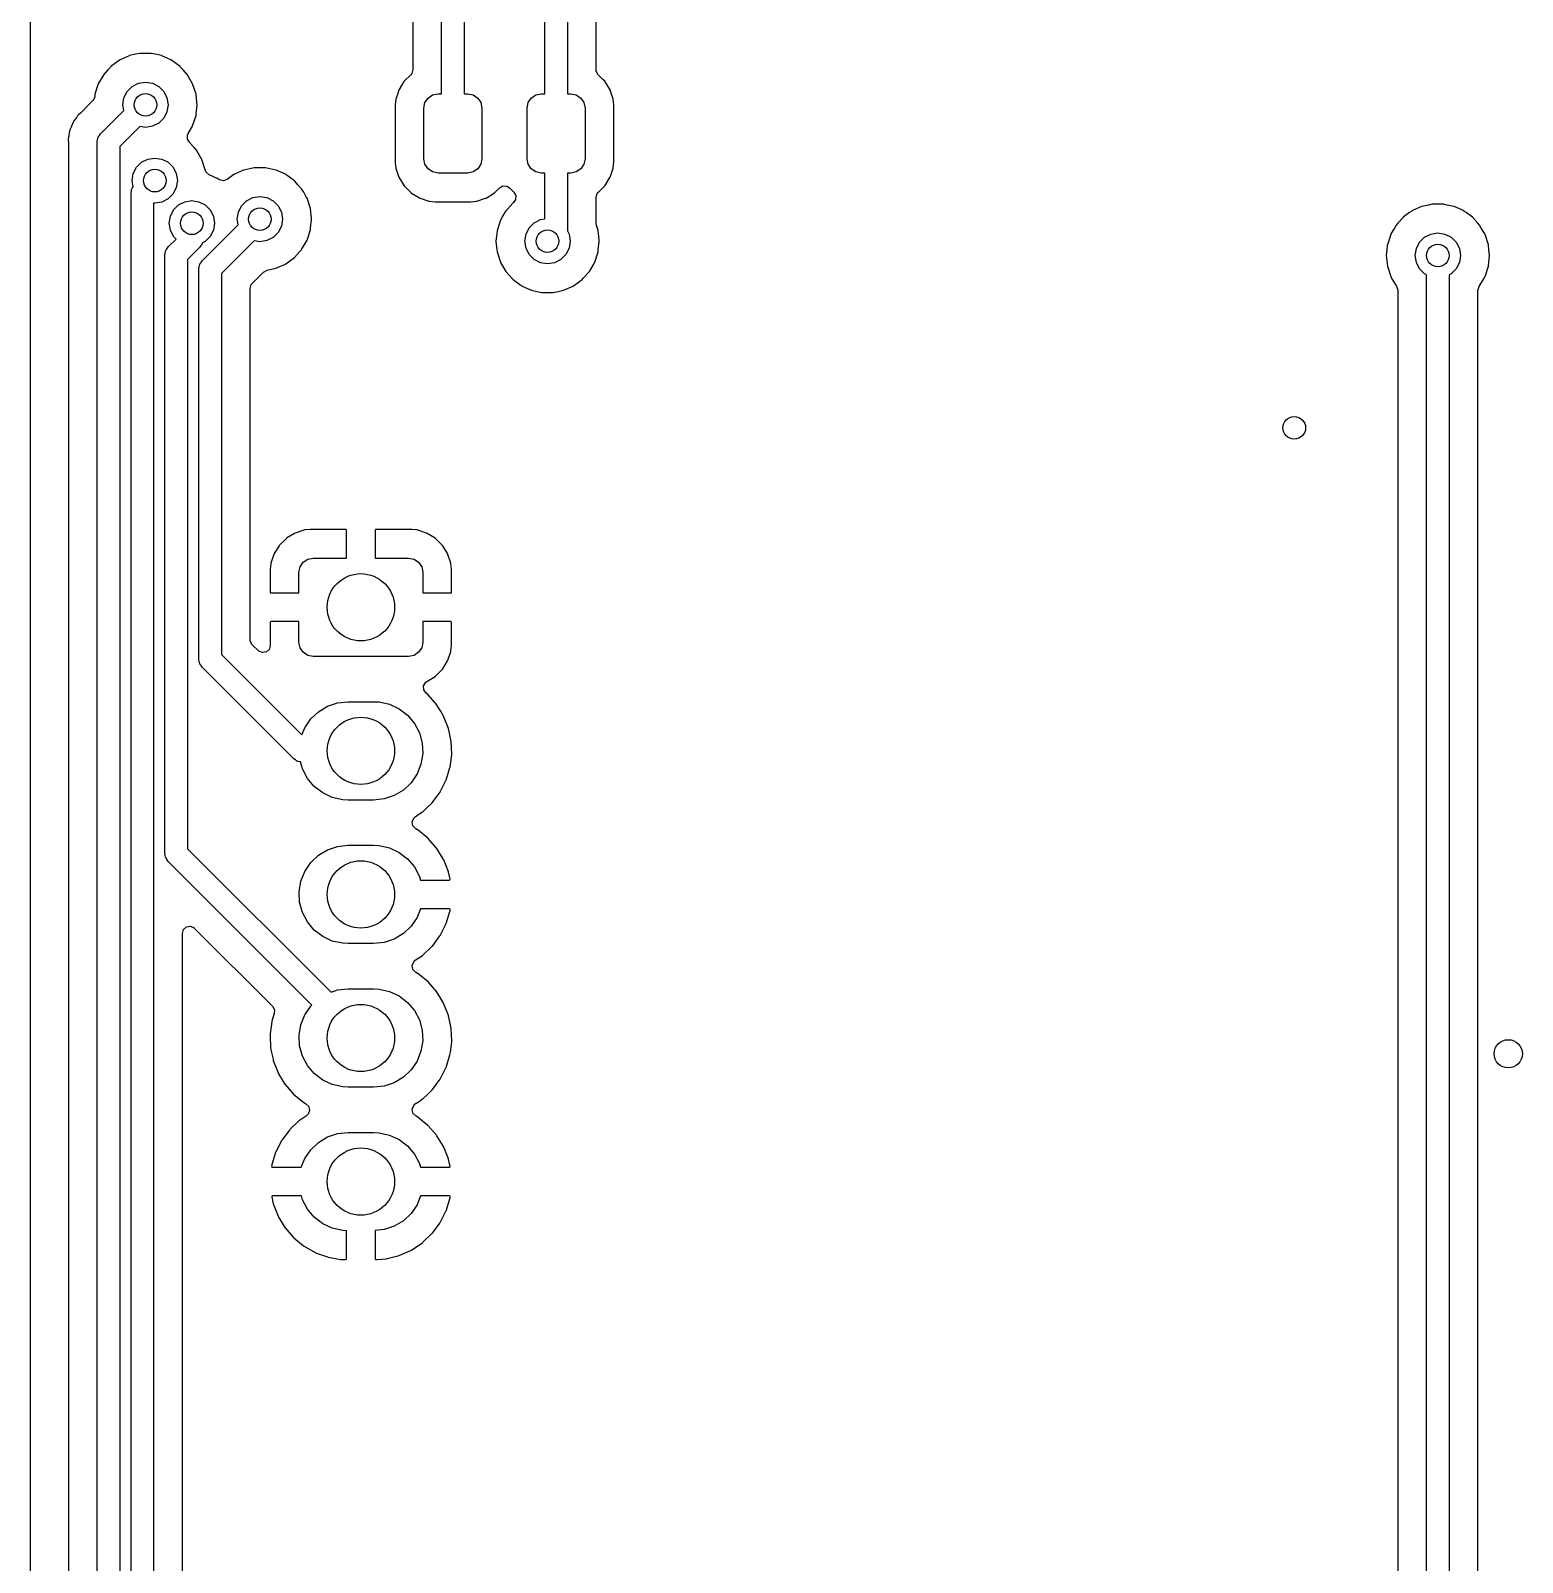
# Model space of a CAD drawing. Extents: x 61 to 228, y -146 to -45.
# Drawn here: x 61.47 to 87.85, y -87.38 to -60.28 of the extents above; entities that cross this region are included whole.
import ezdxf

# ---------------------------------------------------------------- set-up
doc = ezdxf.new("R2010")
doc.units = 0
doc.layers.add('BLACK', color=7, linetype='CONTINUOUS')

msp = doc.modelspace()

# ---------------------------------------------------------------- linework, layer by layer
at = {"layer": 'BLACK', "linetype": 'CONTINUOUS'}
for p, q in [((61.4685, -145.415), (61.4685, -45.0845)), ((68.7375, -61.403), (68.7375, -59.3016)), ((69.1375, -59.1213), (69.1375, -61.403)), ((70.5625, -61.403), (70.5625, -59.1504)), ((70.9625, -59.3101), (70.9625, -61.403)), ((68.229, -59.8805), (68.229, -60.974)), ((71.471, -60.9742), (71.471, -59.867)), ((63.3981, -60.6879), (63.3302, -60.7023)), ((63.4045, -60.6865), (63.3981, -60.6879)), ((63.3981, -60.6879), (63.3981, -60.6879)), ((63.5955, -60.6865), (63.4045, -60.6865)), ((63.6019, -60.6879), (63.5955, -60.6865)), ((63.6698, -60.7023), (63.6019, -60.6879)), ((63.6019, -60.6879), (63.6019, -60.6879)), ((62.8843, -60.921), (62.8315, -60.9797)), ((62.8887, -60.9161), (62.8843, -60.921)), ((62.8843, -60.921), (62.8843, -60.921)), ((63.0154, -60.8241), (62.8887, -60.9161)), ((63.0379, -60.8078), (63.0154, -60.8241)), ((63.0432, -60.8039), (63.0379, -60.8078)), ((63.0379, -60.8078), (63.0379, -60.8078)), ((63.0493, -60.8012), (63.0432, -60.8039)), ((63.2117, -60.7289), (63.0493, -60.8012)), ((63.0493, -60.8012), (63.0493, -60.8012)), ((63.2177, -60.7262), (63.2117, -60.7289)), ((63.2117, -60.7289), (63.2117, -60.7289)), ((63.3302, -60.7023), (63.2177, -60.7262)), ((63.7823, -60.7262), (63.6698, -60.7023)), ((63.7883, -60.7289), (63.7823, -60.7262)), ((63.9507, -60.8012), (63.7883, -60.7289)), ((63.7883, -60.7289), (63.7883, -60.7289)), ((63.9568, -60.8039), (63.9507, -60.8012)), ((63.9507, -60.8012), (63.9507, -60.8012)), ((63.9621, -60.8078), (63.9568, -60.8039)), ((63.9846, -60.8241), (63.9621, -60.8078)), ((63.9621, -60.8078), (63.9621, -60.8078)), ((64.1113, -60.9161), (63.9846, -60.8241)), ((64.1157, -60.921), (64.1113, -60.9161)), ((64.1685, -60.9797), (64.1157, -60.921)), ((64.1157, -60.921), (64.1157, -60.921)), ((62.6655, -61.2234), (62.653, -61.2618)), ((62.761, -61.0581), (62.6655, -61.2234)), ((62.8315, -60.9797), (62.761, -61.0581)), ((63.2649, -61.2714), (63.3764, -61.2146)), ((63.3764, -61.2146), (63.5, -61.195)), ((63.5, -61.195), (63.6236, -61.2146)), ((63.6236, -61.2146), (63.7351, -61.2714)), ((64.239, -61.0581), (64.1685, -60.9797)), ((64.3345, -61.2234), (64.239, -61.0581)), ((64.3935, -61.4051), (64.3345, -61.2234)), ((68.0719, -61.1859), (67.9873, -61.3231)), ((68.0757, -61.1797), (68.0719, -61.1859)), ((68.0719, -61.1859), (68.0719, -61.1859)), ((68.1922, -61.063), (68.0757, -61.1797)), ((68.209, -61.0421), (68.1922, -61.063)), ((68.229, -60.974), (68.209, -61.0421)), ((71.4739, -61.0011), (71.471, -60.9742)), ((71.508, -61.0634), (71.4739, -61.0011)), ((71.5922, -61.1474), (71.508, -61.0634)), ((71.6235, -61.1787), (71.5922, -61.1474)), ((71.7165, -61.3291), (71.6235, -61.1787)), ((62.6015, -61.4518), (62.5745, -61.5174)), ((62.6018, -61.4498), (62.6015, -61.4518)), ((62.6065, -61.4051), (62.6018, -61.4498)), ((62.6114, -61.3898), (62.6065, -61.4051)), ((62.653, -61.2618), (62.6114, -61.3898)), ((63.1, -61.595), (63.1196, -61.4714)), ((63.1196, -61.4714), (63.1764, -61.3599)), ((63.1764, -61.3599), (63.2649, -61.2714)), ((63.7351, -61.2714), (63.8236, -61.3599)), ((63.8236, -61.3599), (63.8804, -61.4714)), ((63.8804, -61.4714), (63.9, -61.595)), ((64.3942, -61.4116), (64.3935, -61.4051)), ((64.408, -61.5431), (64.3942, -61.4116)), ((64.3942, -61.4116), (64.3942, -61.4116)), ((67.9265, -61.505), (67.9235, -61.5343)), ((67.9272, -61.4981), (67.9265, -61.505)), ((67.9265, -61.505), (67.9265, -61.505)), ((67.9336, -61.4789), (67.9272, -61.4981)), ((67.9616, -61.3945), (67.9336, -61.4789)), ((67.9829, -61.3303), (67.9616, -61.3945)), ((67.9873, -61.3231), (67.9829, -61.3303)), ((68.444, -61.5573), (68.4982, -61.4762)), ((68.4982, -61.4762), (68.5793, -61.422)), ((68.5793, -61.422), (68.675, -61.403)), ((68.675, -61.403), (68.7375, -61.403)), ((69.1375, -61.403), (69.2, -61.403)), ((69.2, -61.403), (69.2957, -61.422)), ((69.2957, -61.422), (69.3768, -61.4762)), ((69.3768, -61.4762), (69.431, -61.5573)), ((70.269, -61.5573), (70.3232, -61.4762)), ((70.3232, -61.4762), (70.4043, -61.422)), ((70.4043, -61.422), (70.5, -61.403)), ((70.5, -61.403), (70.5625, -61.403)), ((70.9625, -61.403), (71.025, -61.403)), ((71.025, -61.403), (71.1207, -61.422)), ((71.1207, -61.422), (71.2018, -61.4762)), ((71.2018, -61.4762), (71.256, -61.5573)), ((71.7189, -61.336), (71.7165, -61.3291)), ((71.7665, -61.4789), (71.7189, -61.336)), ((71.7725, -61.4968), (71.7665, -61.4789)), ((71.7732, -61.5037), (71.7725, -61.4968)), ((71.7827, -61.5952), (71.7732, -61.5037)), ((71.7732, -61.5037), (71.7732, -61.5037)), ((62.3141, -61.773), (62.3003, -61.7926)), ((62.3577, -61.7349), (62.3141, -61.773)), ((62.3639, -61.7291), (62.3577, -61.7349)), ((62.5653, -61.5277), (62.3639, -61.7291)), ((62.5745, -61.5174), (62.5653, -61.5277)), ((62.703, -62.1091), (63.116, -61.6961)), ((63.116, -61.6961), (63.1, -61.595)), ((63.8804, -61.7186), (63.8236, -61.8301)), ((63.9, -61.595), (63.8804, -61.7186)), ((64.3935, -61.7849), (64.3968, -61.7538)), ((64.3968, -61.7538), (64.4128, -61.6016)), ((64.4135, -61.595), (64.408, -61.5431)), ((64.4128, -61.6016), (64.4135, -61.595)), ((67.9235, -61.5343), (67.9165, -61.6026)), ((67.9165, -61.6026), (67.9165, -62.6034)), ((68.425, -61.653), (68.444, -61.5573)), ((68.425, -62.553), (68.425, -61.653)), ((69.431, -61.5573), (69.45, -61.653)), ((69.45, -61.653), (69.45, -62.553)), ((70.25, -61.653), (70.269, -61.5573)), ((70.25, -62.553), (70.25, -61.653)), ((71.256, -61.5573), (71.275, -61.653)), ((71.275, -61.653), (71.275, -62.553)), ((71.7835, -61.6026), (71.7827, -61.5952)), ((71.7835, -62.6034), (71.7835, -61.6026)), ((62.1612, -62.0471), (62.1566, -62.0634)), ((62.162, -62.0446), (62.1612, -62.0471)), ((62.1634, -62.0371), (62.162, -62.0446)), ((62.1897, -61.9789), (62.1634, -62.0371)), ((62.1923, -61.9728), (62.1897, -61.9789)), ((62.2127, -61.9203), (62.1923, -61.9728)), ((62.2155, -61.9133), (62.2127, -61.9203)), ((62.2127, -61.9203), (62.2127, -61.9203)), ((62.2198, -61.9071), (62.2155, -61.9133)), ((62.2211, -61.9047), (62.2198, -61.9071)), ((62.2295, -61.89), (62.2211, -61.9047)), ((62.2309, -61.8877), (62.2295, -61.89)), ((62.234, -61.8808), (62.2309, -61.8877)), ((62.2734, -61.8305), (62.234, -61.8808)), ((62.2773, -61.8252), (62.2734, -61.8305)), ((62.3003, -61.7926), (62.2773, -61.8252)), ((63.3989, -61.979), (63.0445, -62.3334)), ((63.5, -61.995), (63.3989, -61.979)), ((63.6236, -61.9754), (63.5, -61.995)), ((63.7351, -61.9186), (63.6236, -61.9754)), ((63.8236, -61.8301), (63.7351, -61.9186)), ((64.2544, -62.1053), (64.3312, -61.9723)), ((64.3312, -61.9723), (64.3345, -61.9666)), ((64.3312, -61.9723), (64.3312, -61.9723)), ((64.3345, -61.9666), (64.3935, -61.7849)), ((62.1438, -62.1429), (62.1322, -62.2057)), ((62.1322, -62.2057), (62.1326, -62.2133)), ((62.1326, -62.2133), (62.1326, -62.2133)), ((62.1326, -62.2133), (62.1358, -62.2679)), ((62.1358, -62.2679), (62.136, -62.2752)), ((62.136, -62.2752), (62.136, -92.0256)), ((62.1448, -62.1364), (62.1438, -62.1429)), ((62.1456, -62.1305), (62.1448, -62.1364)), ((62.1519, -62.0828), (62.1456, -62.1305)), ((62.1522, -62.0806), (62.1519, -62.0828)), ((62.1532, -62.073), (62.1522, -62.0806)), ((62.1522, -62.0806), (62.1522, -62.0806)), ((62.1559, -62.066), (62.1532, -62.073)), ((62.1566, -62.0634), (62.1559, -62.066)), ((62.6445, -62.2502), (62.652, -62.2176)), ((62.6445, -92.0545), (62.6445, -62.2502)), ((62.652, -62.2176), (62.6557, -62.1844)), ((62.6557, -62.1844), (62.6618, -62.1747)), ((62.6618, -62.1747), (62.6644, -62.1635)), ((62.6644, -62.1635), (62.6853, -62.1374)), ((62.6853, -62.1374), (62.703, -62.1091)), ((64.242, -62.2015), (64.2433, -62.1305)), ((64.2764, -62.2573), (64.242, -62.2015)), ((64.2433, -62.1305), (64.2544, -62.1053)), ((64.2758, -62.2579), (64.2764, -62.2573)), ((64.2802, -62.2628), (64.2758, -62.2579)), ((64.3616, -62.3533), (64.2802, -62.2628)), ((63.0445, -62.3334), (63.0445, -91.9716)), ((63.4294, -62.6131), (63.5409, -62.5563)), ((63.5409, -62.5563), (63.6645, -62.5368)), ((63.6645, -62.5368), (63.7881, -62.5563)), ((63.7881, -62.5563), (63.8996, -62.6131)), ((64.4035, -62.3998), (64.3616, -62.3533)), ((64.499, -62.5652), (64.4035, -62.3998)), ((64.558, -62.7468), (64.499, -62.5652)), ((68.444, -62.6487), (68.425, -62.553)), ((69.45, -62.553), (69.431, -62.6487)), ((70.269, -62.6487), (70.25, -62.553)), ((71.275, -62.553), (71.256, -62.6487)), ((63.2645, -62.9368), (63.2841, -62.8131)), ((63.2841, -62.8131), (63.3409, -62.7016)), ((63.3409, -62.7016), (63.4294, -62.6131)), ((63.8996, -62.6131), (63.9881, -62.7016)), ((63.9881, -62.7016), (64.0449, -62.8131)), ((64.0449, -62.8131), (64.0645, -62.9368)), ((64.5582, -62.7482), (64.558, -62.7468)), ((64.575, -62.7884), (64.5582, -62.7482)), ((64.629, -62.8344), (64.575, -62.7884)), ((64.7707, -62.8975), (64.629, -62.8344)), ((65.0614, -62.8312), (64.9457, -62.9153)), ((65.0667, -62.8274), (65.0614, -62.8312)), ((65.0614, -62.8312), (65.0614, -62.8312)), ((65.0728, -62.8247), (65.0667, -62.8274)), ((65.2352, -62.7524), (65.0728, -62.8247)), ((65.0728, -62.8247), (65.0728, -62.8247)), ((65.2412, -62.7497), (65.2352, -62.7524)), ((65.2352, -62.7524), (65.2352, -62.7524)), ((65.3471, -62.7272), (65.2412, -62.7497)), ((65.4215, -62.7114), (65.3471, -62.7272)), ((65.428, -62.71), (65.4215, -62.7114)), ((65.4215, -62.7114), (65.4215, -62.7114)), ((65.619, -62.71), (65.428, -62.71)), ((65.6254, -62.7114), (65.619, -62.71)), ((65.6999, -62.7272), (65.6254, -62.7114)), ((65.6254, -62.7114), (65.6254, -62.7114)), ((65.8058, -62.7497), (65.6999, -62.7272)), ((65.8118, -62.7524), (65.8058, -62.7497)), ((65.9742, -62.8247), (65.8118, -62.7524)), ((65.8118, -62.7524), (65.8118, -62.7524)), ((65.9802, -62.8274), (65.9742, -62.8247)), ((65.9742, -62.8247), (65.9742, -62.8247)), ((65.9856, -62.8312), (65.9802, -62.8274)), ((66.0061, -62.8462), (65.9856, -62.8312)), ((65.9856, -62.8312), (65.9856, -62.8312)), ((66.1347, -62.9396), (66.0061, -62.8462)), ((67.9165, -62.6034), (67.9168, -62.6066)), ((67.9168, -62.6066), (67.9168, -62.6066)), ((67.9168, -62.6066), (67.9189, -62.6267)), ((67.9189, -62.6267), (67.9275, -62.7092)), ((67.9275, -62.7092), (67.9297, -62.7157)), ((67.9297, -62.7157), (67.9297, -62.7157)), ((67.9297, -62.7157), (67.9539, -62.7884)), ((67.9539, -62.7884), (67.9834, -62.8769)), ((68.4982, -62.7298), (68.444, -62.6487)), ((68.5793, -62.784), (68.4982, -62.7298)), ((68.675, -62.803), (68.5793, -62.784)), ((69.2, -62.803), (68.675, -62.803)), ((69.2957, -62.784), (69.2, -62.803)), ((69.3768, -62.7298), (69.2957, -62.784)), ((69.431, -62.6487), (69.3768, -62.7298)), ((70.3232, -62.7298), (70.269, -62.6487)), ((70.4043, -62.784), (70.3232, -62.7298)), ((70.5, -62.803), (70.4043, -62.784)), ((70.5625, -62.803), (70.5, -62.803)), ((70.5625, -63.6158), (70.5625, -62.803)), ((71.025, -62.803), (70.9625, -62.803)), ((70.9625, -62.803), (70.9625, -63.8257)), ((71.1207, -62.784), (71.025, -62.803)), ((71.2018, -62.7298), (71.1207, -62.784)), ((71.256, -62.6487), (71.2018, -62.7298)), ((71.7171, -62.8757), (71.7523, -62.7698)), ((71.7523, -62.7698), (71.7706, -62.7144)), ((71.7706, -62.7144), (71.7728, -62.7079)), ((71.7706, -62.7144), (71.7706, -62.7144)), ((71.7728, -62.7079), (71.7835, -62.6034)), ((63.244, -63.1569), (63.2515, -63.1244)), ((63.2515, -63.1244), (63.2552, -63.0912)), ((63.2552, -63.0912), (63.2613, -63.0814)), ((63.2613, -63.0814), (63.2639, -63.0702)), ((63.2639, -63.0702), (63.282, -63.0476)), ((63.282, -63.0476), (63.2645, -62.9368)), ((64.0449, -63.0604), (63.9881, -63.1719)), ((64.0645, -62.9368), (64.0449, -63.0604)), ((64.7768, -62.9002), (64.7707, -62.8975)), ((64.7707, -62.8975), (64.7707, -62.8975)), ((64.7821, -62.904), (64.7768, -62.9002)), ((64.7976, -62.9153), (64.7821, -62.904)), ((64.7821, -62.904), (64.7821, -62.904)), ((64.8097, -62.9231), (64.7976, -62.9153)), ((64.8788, -62.9391), (64.8097, -62.9231)), ((64.9457, -62.9153), (64.8788, -62.9391)), ((66.1392, -62.9445), (66.1347, -62.9396)), ((66.1972, -63.009), (66.1392, -62.9445)), ((66.1392, -62.9445), (66.1392, -62.9445)), ((66.2625, -63.0815), (66.1972, -63.009)), ((66.298, -63.143), (66.2625, -63.0815)), ((67.9834, -62.8769), (68.0765, -63.0273)), ((68.0765, -63.0273), (68.2017, -63.1523)), ((69.6743, -63.1515), (69.7608, -63.0649)), ((69.7608, -63.0649), (69.8231, -63.0308)), ((69.8231, -63.0308), (69.8939, -63.0358)), ((69.8939, -63.0358), (69.939, -63.0647)), ((69.939, -63.0647), (70.014, -63.1396)), ((71.5116, -63.1392), (71.6243, -63.0263)), ((71.6243, -63.0263), (71.6344, -63.0099)), ((71.6344, -63.0099), (71.7133, -62.882)), ((71.7133, -62.882), (71.7171, -62.8757)), ((71.7133, -62.882), (71.7133, -62.882)), ((63.244, -90.114), (63.244, -63.1569)), ((63.6645, -63.3368), (63.644, -63.3335)), ((63.644, -63.3335), (63.644, -90.0311)), ((63.7881, -63.3172), (63.6645, -63.3368)), ((63.8996, -63.2604), (63.7881, -63.3172)), ((63.9881, -63.1719), (63.8996, -63.2604)), ((63.9964, -63.4562), (64.0849, -63.3677)), ((64.0849, -63.3677), (64.1964, -63.3109)), ((64.1964, -63.3109), (64.32, -63.2913)), ((64.32, -63.2913), (64.4436, -63.3109)), ((64.4436, -63.3109), (64.5551, -63.3677)), ((64.5551, -63.3677), (64.6436, -63.4562)), ((65.1431, -63.4949), (65.1999, -63.3834)), ((65.1999, -63.3834), (65.2884, -63.2949)), ((65.2884, -63.2949), (65.3999, -63.2381)), ((65.3999, -63.2381), (65.5235, -63.2185)), ((65.5235, -63.2185), (65.6471, -63.2381)), ((65.6471, -63.2381), (65.7586, -63.2949)), ((65.7586, -63.2949), (65.8471, -63.3834)), ((65.8471, -63.3834), (65.9039, -63.4949)), ((66.3429, -63.2208), (66.298, -63.143)), ((66.358, -63.2469), (66.3429, -63.2208)), ((66.417, -63.4286), (66.358, -63.2469)), ((68.2017, -63.1523), (68.2079, -63.1561)), ((68.2079, -63.1561), (68.2079, -63.1561)), ((68.2079, -63.1561), (68.3459, -63.2412)), ((68.3459, -63.2412), (68.3523, -63.2451)), ((68.3523, -63.2451), (68.3609, -63.248)), ((68.3609, -63.248), (68.5136, -63.2986)), ((68.5136, -63.2986), (68.5136, -63.2986)), ((68.5136, -63.2986), (68.5201, -63.3008)), ((68.5201, -63.3008), (68.527, -63.3015)), ((68.527, -63.3015), (68.527, -63.3015)), ((68.527, -63.3015), (68.57, -63.3059)), ((68.57, -63.3059), (68.6246, -63.3115)), ((68.6246, -63.3115), (69.2504, -63.3115)), ((69.2504, -63.3115), (69.2536, -63.3112)), ((69.2536, -63.3112), (69.3493, -63.3012)), ((69.2536, -63.3112), (69.2536, -63.3112)), ((69.3493, -63.3012), (69.3562, -63.3005)), ((69.3493, -63.3012), (69.3493, -63.3012)), ((69.3562, -63.3005), (69.3627, -63.2983)), ((69.3627, -63.2983), (69.5137, -63.248)), ((69.3627, -63.2983), (69.3627, -63.2983)), ((69.5137, -63.248), (69.5239, -63.2445)), ((69.5239, -63.2445), (69.6743, -63.1515)), ((69.9963, -63.334), (69.9005, -63.4404)), ((70.0007, -63.3291), (69.9963, -63.334)), ((69.9963, -63.334), (69.9963, -63.334)), ((70.0061, -63.3252), (70.0007, -63.3291)), ((70.0093, -63.3224), (70.0061, -63.3252)), ((70.043, -63.2727), (70.0093, -63.3224)), ((70.014, -63.1396), (70.048, -63.2019)), ((70.048, -63.2019), (70.043, -63.2727)), ((71.471, -63.232), (71.491, -63.1639)), ((71.471, -63.6918), (71.471, -63.232)), ((71.491, -63.1639), (71.5078, -63.143)), ((71.5078, -63.143), (71.5116, -63.1392)), ((86.0717, -63.3959), (85.9093, -63.4682)), ((86.0777, -63.3932), (86.0717, -63.3959)), ((86.0717, -63.3959), (86.0717, -63.3959)), ((86.195, -63.3683), (86.0777, -63.3932)), ((86.2581, -63.3549), (86.195, -63.3683)), ((86.2645, -63.3535), (86.2581, -63.3549)), ((86.2581, -63.3549), (86.2581, -63.3549)), ((86.4555, -63.3535), (86.2645, -63.3535)), ((86.4619, -63.3549), (86.4555, -63.3535)), ((86.525, -63.3683), (86.4619, -63.3549)), ((86.4619, -63.3549), (86.4619, -63.3549)), ((86.6423, -63.3932), (86.525, -63.3683)), ((86.6483, -63.3959), (86.6423, -63.3932)), ((86.8107, -63.4682), (86.6483, -63.3959)), ((86.6483, -63.3959), (86.6483, -63.3959)), ((63.92, -63.6913), (63.9396, -63.5677)), ((63.9396, -63.5677), (63.9964, -63.4562)), ((64.6436, -63.4562), (64.7004, -63.5677)), ((64.7004, -63.5677), (64.72, -63.6913)), ((65.1235, -63.6185), (65.1431, -63.4949)), ((65.1395, -63.7196), (65.1235, -63.6185)), ((65.9039, -63.4949), (65.9235, -63.6185)), ((65.9235, -63.6185), (65.9039, -63.7421)), ((66.4177, -63.4351), (66.417, -63.4286)), ((66.4354, -63.6036), (66.4177, -63.4351)), ((66.4177, -63.4351), (66.4177, -63.4351)), ((66.4204, -63.7766), (66.4363, -63.625)), ((66.437, -63.6185), (66.4354, -63.6036)), ((66.4363, -63.625), (66.437, -63.6185)), ((69.7775, -63.6364), (69.7185, -63.8181)), ((69.7885, -63.6173), (69.7775, -63.6364)), ((69.8177, -63.5667), (69.7885, -63.6173)), ((69.873, -63.4711), (69.8177, -63.5667)), ((69.9005, -63.4404), (69.873, -63.4711)), ((70.3769, -63.6844), (70.4884, -63.6276)), ((70.4884, -63.6276), (70.5625, -63.6158)), ((85.7443, -63.588), (85.6509, -63.6918)), ((85.7487, -63.5831), (85.7443, -63.588)), ((85.7443, -63.588), (85.7443, -63.588)), ((85.858, -63.5037), (85.7487, -63.5831)), ((85.8979, -63.4748), (85.858, -63.5037)), ((85.9032, -63.4709), (85.8979, -63.4748)), ((85.8979, -63.4748), (85.8979, -63.4748)), ((85.9093, -63.4682), (85.9032, -63.4709)), ((85.9093, -63.4682), (85.9093, -63.4682)), ((86.8168, -63.4709), (86.8107, -63.4682)), ((86.8107, -63.4682), (86.8107, -63.4682)), ((86.8221, -63.4748), (86.8168, -63.4709)), ((86.862, -63.5037), (86.8221, -63.4748)), ((86.8221, -63.4748), (86.8221, -63.4748)), ((86.9713, -63.5831), (86.862, -63.5037)), ((86.9757, -63.588), (86.9713, -63.5831)), ((87.0691, -63.6918), (86.9757, -63.588)), ((86.9757, -63.588), (86.9757, -63.588)), ((63.9396, -63.8149), (63.92, -63.6913)), ((63.9964, -63.9264), (63.9396, -63.8149)), ((64.0406, -63.9706), (63.9964, -63.9264)), ((64.5016, -64.3575), (65.1395, -63.7196)), ((64.6436, -63.9264), (64.5551, -64.0149)), ((64.7004, -63.8149), (64.6436, -63.9264)), ((64.72, -63.6913), (64.7004, -63.8149)), ((65.7586, -63.9421), (65.6471, -63.9989)), ((65.8471, -63.8536), (65.7586, -63.9421)), ((65.9039, -63.7421), (65.8471, -63.8536)), ((66.358, -63.99), (66.417, -63.8084)), ((66.417, -63.8084), (66.4204, -63.7766)), ((69.7077, -63.9208), (69.6985, -64.008)), ((69.7178, -63.8246), (69.7077, -63.9208)), ((69.7185, -63.8181), (69.7178, -63.8246)), ((69.7178, -63.8246), (69.7178, -63.8246)), ((70.212, -64.008), (70.2316, -63.8844)), ((70.2316, -63.8844), (70.2884, -63.7729)), ((70.2884, -63.7729), (70.3769, -63.6844)), ((70.9625, -63.8257), (70.9924, -63.8844)), ((70.9924, -63.8844), (71.012, -64.008)), ((71.4772, -63.7307), (71.471, -63.6918)), ((71.5055, -63.8181), (71.4772, -63.7307)), ((71.5062, -63.8246), (71.5055, -63.8181)), ((71.5163, -63.9208), (71.5062, -63.8246)), ((71.5062, -63.8246), (71.5062, -63.8246)), ((71.5255, -64.008), (71.5163, -63.9208)), ((85.5255, -63.8904), (85.4665, -64.0721)), ((85.5309, -63.881), (85.5255, -63.8904)), ((85.5915, -63.776), (85.5309, -63.881)), ((85.621, -63.7251), (85.5915, -63.776)), ((85.6509, -63.6918), (85.621, -63.7251)), ((86.0364, -64.0269), (86.1249, -63.9384)), ((86.1249, -63.9384), (86.2364, -63.8816)), ((86.2364, -63.8816), (86.36, -63.862)), ((86.36, -63.862), (86.4836, -63.8816)), ((86.4836, -63.8816), (86.5951, -63.9384)), ((86.5951, -63.9384), (86.6836, -64.0269)), ((87.099, -63.7251), (87.0691, -63.6918)), ((87.1285, -63.776), (87.099, -63.7251)), ((87.1891, -63.881), (87.1285, -63.776)), ((87.1945, -63.8904), (87.1891, -63.881)), ((87.2535, -64.0721), (87.1945, -63.8904)), ((63.8435, -64.2503), (63.851, -64.2177)), ((63.851, -64.2177), (63.8547, -64.1845)), ((63.8547, -64.1845), (63.8608, -64.1748)), ((63.8608, -64.1748), (63.8634, -64.1636)), ((63.8634, -64.1636), (63.8843, -64.1375)), ((63.8843, -64.1375), (63.9021, -64.1092)), ((63.9021, -64.1092), (64.0406, -63.9706)), ((64.4614, -64.1155), (64.2435, -64.3335)), ((64.4792, -64.0872), (64.4614, -64.1155)), ((64.5001, -64.0612), (64.4792, -64.0872)), ((64.5027, -64.0499), (64.5001, -64.0612)), ((64.5088, -64.0402), (64.5027, -64.0499)), ((64.509, -64.0384), (64.5088, -64.0402)), ((64.5551, -64.0149), (64.509, -64.0384)), ((65.4223, -64.0025), (64.843, -64.5818)), ((65.5235, -64.0185), (65.4223, -64.0025)), ((65.6471, -63.9989), (65.5235, -64.0185)), ((66.1347, -64.2973), (66.2232, -64.1991)), ((66.2232, -64.1991), (66.2581, -64.1603)), ((66.2581, -64.1603), (66.2625, -64.1554)), ((66.2581, -64.1603), (66.2581, -64.1603)), ((66.2625, -64.1554), (66.358, -63.99)), ((69.6985, -64.008), (69.6992, -64.0146)), ((69.6992, -64.0146), (69.7143, -64.1584)), ((69.7143, -64.1584), (69.7185, -64.1979)), ((69.7185, -64.1979), (69.7775, -64.3796)), ((70.2316, -64.1316), (70.212, -64.008)), ((70.2884, -64.2431), (70.2316, -64.1316)), ((70.9924, -64.1316), (70.9356, -64.2431)), ((71.012, -64.008), (70.9924, -64.1316)), ((71.4465, -64.3796), (71.5055, -64.1979)), ((71.5055, -64.1979), (71.5097, -64.1584)), ((71.5097, -64.1584), (71.5248, -64.0146)), ((71.5248, -64.0146), (71.5255, -64.008)), ((85.4572, -64.1603), (85.4465, -64.262)), ((85.4658, -64.0786), (85.4572, -64.1603)), ((85.4665, -64.0721), (85.4658, -64.0786)), ((85.4658, -64.0786), (85.4658, -64.0786)), ((85.96, -64.262), (85.9796, -64.1384)), ((85.9796, -64.1384), (86.0364, -64.0269)), ((86.6836, -64.0269), (86.7404, -64.1384)), ((86.7404, -64.1384), (86.76, -64.262)), ((87.2542, -64.0786), (87.2535, -64.0721)), ((87.2628, -64.1603), (87.2542, -64.0786)), ((87.2542, -64.0786), (87.2542, -64.0786)), ((87.2735, -64.262), (87.2628, -64.1603)), ((63.8435, -74.8385), (63.8435, -64.2503)), ((64.2435, -64.3335), (64.2435, -74.7556)), ((64.443, -64.4986), (64.4505, -64.466)), ((64.4505, -64.466), (64.4542, -64.4329)), ((64.4542, -64.4329), (64.4604, -64.4231)), ((64.4604, -64.4231), (64.4629, -64.4119)), ((64.4629, -64.4119), (64.4838, -64.3858)), ((64.4838, -64.3858), (64.5016, -64.3575)), ((65.6529, -64.5198), (65.8058, -64.4873)), ((65.8058, -64.4873), (65.8852, -64.4519)), ((65.8852, -64.4519), (65.9742, -64.4123)), ((65.9742, -64.4123), (65.9802, -64.4096)), ((65.9742, -64.4123), (65.9742, -64.4123)), ((65.9802, -64.4096), (66.1347, -64.2973)), ((69.7775, -64.3796), (69.7808, -64.3853)), ((69.7808, -64.3853), (69.7808, -64.3853)), ((69.7808, -64.3853), (69.7963, -64.4122)), ((69.7963, -64.4122), (69.873, -64.5449)), ((70.3769, -64.3316), (70.2884, -64.2431)), ((70.4884, -64.3884), (70.3769, -64.3316)), ((70.612, -64.408), (70.4884, -64.3884)), ((70.7356, -64.3884), (70.612, -64.408)), ((70.8471, -64.3316), (70.7356, -64.3884)), ((70.9356, -64.2431), (70.8471, -64.3316)), ((71.351, -64.5449), (71.4277, -64.4122)), ((71.4277, -64.4122), (71.4432, -64.3853)), ((71.4432, -64.3853), (71.4465, -64.3796)), ((71.4432, -64.3853), (71.4432, -64.3853)), ((85.4465, -64.262), (85.4665, -64.4519)), ((85.4665, -64.4519), (85.5255, -64.6336)), ((85.9796, -64.3856), (85.96, -64.262)), ((86.0364, -64.4971), (85.9796, -64.3856)), ((86.7404, -64.3856), (86.6836, -64.4971)), ((86.76, -64.262), (86.7404, -64.3856)), ((87.1945, -64.6336), (87.2535, -64.4519)), ((87.2535, -64.4519), (87.2735, -64.262)), ((64.443, -71.403), (64.443, -64.4986)), ((64.843, -64.5818), (64.843, -71.3202)), ((65.3715, -64.7765), (65.3884, -64.7555)), ((65.3884, -64.7555), (65.59, -64.5539)), ((65.59, -64.5539), (65.6529, -64.5198)), ((69.873, -64.5449), (69.8774, -64.5499)), ((69.8774, -64.5499), (69.8774, -64.5499)), ((69.8774, -64.5499), (69.9804, -64.6642)), ((69.9804, -64.6642), (70.0007, -64.6869)), ((70.0007, -64.6869), (70.0952, -64.7555)), ((70.0952, -64.7555), (70.1242, -64.7766)), ((71.0998, -64.7766), (71.1288, -64.7555)), ((71.1288, -64.7555), (71.2233, -64.6869)), ((71.2233, -64.6869), (71.2436, -64.6642)), ((71.2436, -64.6642), (71.3466, -64.5499)), ((71.3466, -64.5499), (71.351, -64.5449)), ((71.3466, -64.5499), (71.3466, -64.5499)), ((85.5255, -64.6336), (85.5288, -64.6393)), ((85.5288, -64.6393), (85.5288, -64.6393)), ((85.5288, -64.6393), (85.5585, -64.6907)), ((85.5585, -64.6907), (85.621, -64.7989)), ((86.1249, -64.5856), (86.0364, -64.4971)), ((86.16, -64.6035), (86.1249, -64.5856)), ((86.16, -108.866), (86.16, -64.6035)), ((86.5951, -64.5856), (86.56, -64.6035)), ((86.56, -64.6035), (86.56, -108.783)), ((86.6836, -64.4971), (86.5951, -64.5856)), ((87.099, -64.7989), (87.1615, -64.6907)), ((87.1615, -64.6907), (87.1912, -64.6393)), ((87.1912, -64.6393), (87.1945, -64.6336)), ((87.1912, -64.6393), (87.1912, -64.6393)), ((65.3515, -64.8446), (65.3715, -64.7765)), ((65.3515, -71.0573), (65.3515, -64.8446)), ((70.1242, -64.7766), (70.1552, -64.7991)), ((70.1552, -64.7991), (70.1613, -64.8018)), ((70.1613, -64.8018), (70.1613, -64.8018)), ((70.1613, -64.8018), (70.2574, -64.8446)), ((70.2574, -64.8446), (70.3297, -64.8768)), ((70.3297, -64.8768), (70.4231, -64.8966)), ((70.4231, -64.8966), (70.5101, -64.9151)), ((70.5101, -64.9151), (70.5101, -64.9151)), ((70.5101, -64.9151), (70.5165, -64.9165)), ((70.5165, -64.9165), (70.7075, -64.9165)), ((70.7075, -64.9165), (70.7139, -64.9151)), ((70.7139, -64.9151), (70.8009, -64.8966)), ((70.7139, -64.9151), (70.7139, -64.9151)), ((70.8009, -64.8966), (70.8943, -64.8768)), ((70.8943, -64.8768), (70.9666, -64.8446)), ((70.9666, -64.8446), (71.0627, -64.8018)), ((71.0627, -64.8018), (71.0688, -64.7991)), ((71.0627, -64.8018), (71.0627, -64.8018)), ((71.0688, -64.7991), (71.0998, -64.7766)), ((85.621, -64.7989), (85.6254, -64.8039)), ((85.6254, -64.8039), (85.6274, -64.8067)), ((85.6274, -64.8067), (85.6513, -64.8736)), ((85.6513, -64.8736), (85.6515, -64.8807)), ((85.6515, -64.8807), (85.6515, -108.837)), ((87.0685, -64.8807), (87.0885, -64.8126)), ((87.0685, -98.4601), (87.0685, -64.8807)), ((87.0885, -64.8126), (87.0926, -64.8067)), ((87.0926, -64.8067), (87.0946, -64.8039)), ((87.0946, -64.8039), (87.099, -64.7989)), ((65.9858, -69.2721), (65.8713, -69.3868)), ((65.9972, -69.2631), (65.9858, -69.2721)), ((66.135, -69.1778), (65.9972, -69.2631)), ((66.1482, -69.1716), (66.135, -69.1778)), ((66.3024, -69.1201), (66.1482, -69.1716)), ((66.3158, -69.1173), (66.3024, -69.1201)), ((66.4114, -69.1073), (66.3158, -69.1173)), ((66.4179, -69.107), (66.4114, -69.1073)), ((67.0425, -69.107), (66.4179, -69.107)), ((67.0501, -69.1087), (67.0425, -69.107)), ((67.0515, -69.1099), (67.0501, -69.1087)), ((67.056, -69.1251), (67.0515, -69.1099)), ((67.056, -69.615), (67.056, -69.1251)), ((67.5657, -69.1129), (67.564, -69.1205)), ((67.564, -69.1205), (67.564, -69.615)), ((67.5669, -69.1115), (67.5657, -69.1129)), ((67.5821, -69.107), (67.5669, -69.1115)), ((68.2021, -69.107), (67.5821, -69.107)), ((68.2086, -69.1073), (68.2021, -69.107)), ((68.3029, -69.117), (68.2086, -69.1073)), ((68.3163, -69.1199), (68.3029, -69.117)), ((68.4706, -69.171), (68.3163, -69.1199)), ((68.4838, -69.1772), (68.4706, -69.171)), ((68.6218, -69.2622), (68.4838, -69.1772)), ((68.6332, -69.2713), (68.6218, -69.2622)), ((68.7479, -69.3858), (68.6332, -69.2713)), ((65.771, -69.5494), (65.7199, -69.7037)), ((65.7772, -69.5362), (65.771, -69.5494)), ((65.8622, -69.3982), (65.7772, -69.5362)), ((65.8713, -69.3868), (65.8622, -69.3982)), ((66.2882, -69.6882), (66.3693, -69.634)), ((66.3693, -69.634), (66.465, -69.615)), ((66.465, -69.615), (67.056, -69.615)), ((67.564, -69.615), (68.155, -69.615)), ((68.155, -69.615), (68.2507, -69.634)), ((68.2507, -69.634), (68.3318, -69.6882)), ((68.7569, -69.3972), (68.7479, -69.3858)), ((68.8422, -69.535), (68.7569, -69.3972)), ((68.8484, -69.5482), (68.8422, -69.535)), ((68.8999, -69.7024), (68.8484, -69.5482)), ((65.7073, -69.8114), (65.707, -69.8179)), ((65.707, -69.8179), (65.707, -70.2129)), ((65.717, -69.7171), (65.7073, -69.8114)), ((65.7199, -69.7037), (65.717, -69.7171)), ((66.215, -69.865), (66.234, -69.7693)), ((66.215, -70.231), (66.215, -69.865)), ((66.234, -69.7693), (66.2882, -69.6882)), ((68.3318, -69.6882), (68.386, -69.7693)), ((68.386, -69.7693), (68.405, -69.865)), ((68.405, -69.865), (68.405, -70.231)), ((68.9027, -69.7158), (68.8999, -69.7024)), ((68.9127, -69.8114), (68.9027, -69.7158)), ((68.913, -69.8179), (68.9127, -69.8114)), ((68.913, -70.2175), (68.913, -69.8179)), ((65.707, -70.2129), (65.7115, -70.2281)), ((65.7115, -70.2281), (65.7129, -70.2293)), ((65.7129, -70.2293), (65.7205, -70.231)), ((65.7205, -70.231), (66.215, -70.231)), ((68.405, -70.231), (68.8949, -70.231)), ((68.8949, -70.231), (68.9101, -70.2265)), ((68.9101, -70.2265), (68.9113, -70.2251)), ((68.9113, -70.2251), (68.913, -70.2175)), ((65.7087, -70.7449), (65.707, -70.7525)), ((65.707, -70.7525), (65.707, -71.1521)), ((65.7099, -70.7435), (65.7087, -70.7449)), ((65.7251, -70.739), (65.7099, -70.7435)), ((66.215, -70.739), (65.7251, -70.739)), ((66.215, -71.105), (66.215, -70.739)), ((68.8995, -70.739), (68.405, -70.739)), ((68.405, -70.739), (68.405, -71.105)), ((68.9071, -70.7407), (68.8995, -70.739)), ((68.9085, -70.7419), (68.9071, -70.7407)), ((68.913, -70.7571), (68.9085, -70.7419)), ((68.913, -71.1521), (68.913, -70.7571)), ((65.3544, -71.0841), (65.3515, -71.0573)), ((65.3884, -71.1464), (65.3544, -71.0841)), ((65.4922, -71.2502), (65.3884, -71.1464)), ((65.5038, -71.2605), (65.4922, -71.2502)), ((65.5698, -71.2866), (65.5038, -71.2605)), ((65.6907, -71.2237), (65.6395, -71.2729)), ((65.707, -71.1554), (65.6907, -71.2237)), ((65.707, -71.1521), (65.7071, -71.1546)), ((65.7071, -71.1546), (65.707, -71.1552)), ((65.707, -71.1552), (65.707, -71.1554)), ((65.707, -71.1554), (65.707, -71.1554)), ((66.234, -71.2007), (66.215, -71.105)), ((66.2882, -71.2818), (66.234, -71.2007)), ((68.386, -71.2007), (68.3318, -71.2818)), ((68.405, -71.105), (68.386, -71.2007)), ((68.9001, -71.2663), (68.903, -71.2529)), ((68.903, -71.2529), (68.9127, -71.1586)), ((68.9127, -71.1586), (68.913, -71.1521)), ((64.4504, -71.4356), (64.443, -71.403)), ((64.4541, -71.4688), (64.4504, -71.4356)), ((64.4602, -71.4785), (64.4541, -71.4688)), ((64.4628, -71.4897), (64.4602, -71.4785)), ((64.4836, -71.5159), (64.4628, -71.4897)), ((64.5013, -71.5442), (64.4836, -71.5159)), ((64.843, -71.3202), (66.2661, -72.7433)), ((65.6395, -71.2729), (65.5698, -71.2866)), ((66.3693, -71.336), (66.2882, -71.2818)), ((66.465, -71.355), (66.3693, -71.336)), ((68.155, -71.355), (66.465, -71.355)), ((68.2507, -71.336), (68.155, -71.355)), ((68.3318, -71.2818), (68.2507, -71.336)), ((68.7578, -71.5718), (68.8428, -71.4338)), ((68.8428, -71.4338), (68.849, -71.4206)), ((68.849, -71.4206), (68.9001, -71.2663)), ((66.1236, -73.1664), (64.5013, -71.5442)), ((68.4566, -71.8119), (68.4792, -71.7968)), ((68.4787, -71.7961), (68.6228, -71.7069)), ((68.4792, -71.7968), (68.4787, -71.7961)), ((68.6228, -71.7069), (68.6342, -71.6979)), ((68.6342, -71.6979), (68.7487, -71.5832)), ((68.7487, -71.5832), (68.7578, -71.5718)), ((68.4199, -71.8726), (68.4566, -71.8119)), ((68.4218, -71.9436), (68.4199, -71.8726)), ((68.4618, -72.0022), (68.4218, -71.9436)), ((68.4995, -72.0332), (68.4618, -72.0022)), ((68.6528, -72.2099), (68.4995, -72.0332)), ((66.4225, -72.4611), (66.559, -72.332)), ((66.559, -72.332), (66.7201, -72.2352)), ((66.7201, -72.2352), (66.8982, -72.1753)), ((66.8982, -72.1753), (67.085, -72.155)), ((67.085, -72.155), (67.535, -72.155)), ((67.535, -72.155), (67.632, -72.1604)), ((67.632, -72.1604), (67.8154, -72.2014)), ((67.8154, -72.2014), (67.9857, -72.2808)), ((67.9857, -72.2808), (68.135, -72.395)), ((68.6556, -72.2144), (68.6528, -72.2099)), ((68.7301, -72.3372), (68.6556, -72.2144)), ((68.6556, -72.2144), (68.6556, -72.2144)), ((68.7742, -72.4099), (68.7301, -72.3372)), ((66.2661, -72.7433), (66.3168, -72.6166)), ((66.3168, -72.6166), (66.4225, -72.4611)), ((68.135, -72.395), (68.2563, -72.5385)), ((68.2563, -72.5385), (68.3439, -72.7047)), ((68.8601, -72.6274), (68.7742, -72.4099)), ((68.3439, -72.7047), (68.3938, -72.8859)), ((68.3938, -72.8859), (68.4036, -73.0736)), ((68.8612, -72.6327), (68.8601, -72.6274)), ((68.8775, -72.7102), (68.8612, -72.6327)), ((68.8612, -72.6327), (68.8612, -72.6327)), ((68.9082, -72.8564), (68.8775, -72.7102)), ((68.9084, -72.8617), (68.9082, -72.8564)), ((68.9167, -73.0842), (68.9084, -72.8617)), ((68.4036, -73.0736), (68.373, -73.259)), ((68.887, -73.3162), (68.9162, -73.0955)), ((68.9162, -73.0955), (68.9169, -73.0902)), ((68.9162, -73.0955), (68.9162, -73.0955)), ((68.9169, -73.0902), (68.9167, -73.0842)), ((66.1519, -73.1842), (66.1236, -73.1664)), ((66.178, -73.2051), (66.1519, -73.1842)), ((66.1892, -73.2076), (66.178, -73.2051)), ((66.1989, -73.2138), (66.1892, -73.2076)), ((66.2321, -73.2175), (66.1989, -73.2138)), ((66.2415, -73.2197), (66.2321, -73.2175)), ((66.2761, -73.3453), (66.2415, -73.2197)), ((66.3637, -73.5115), (66.2761, -73.3453)), ((68.3032, -73.4334), (68.1975, -73.5889)), ((68.373, -73.259), (68.3032, -73.4334)), ((68.8168, -73.5455), (68.8862, -73.3221)), ((68.8862, -73.3221), (68.887, -73.3162)), ((66.485, -73.655), (66.3637, -73.5115)), ((66.6343, -73.7692), (66.485, -73.655)), ((68.1975, -73.5889), (68.061, -73.718)), ((68.7141, -73.7476), (68.8144, -73.5503)), ((68.8144, -73.5503), (68.8168, -73.5455)), ((68.8144, -73.5503), (68.8144, -73.5503)), ((66.8046, -73.8486), (66.6343, -73.7692)), ((66.988, -73.8896), (66.8046, -73.8486)), ((67.085, -73.895), (66.988, -73.8896)), ((67.535, -73.895), (67.085, -73.895)), ((67.7218, -73.8747), (67.535, -73.895)), ((67.8999, -73.8148), (67.7218, -73.8747)), ((68.061, -73.718), (67.8999, -73.8148)), ((68.4762, -74.0323), (68.5712, -73.9417)), ((68.5712, -73.9417), (68.5885, -73.9184)), ((68.5885, -73.9184), (68.6322, -73.8597)), ((68.6322, -73.8597), (68.7108, -73.754)), ((68.7108, -73.754), (68.7141, -73.7476)), ((68.2179, -74.2833), (68.2438, -74.2172)), ((68.2438, -74.2172), (68.273, -74.19)), ((68.273, -74.19), (68.3537, -74.1356)), ((68.3537, -74.1356), (68.4019, -74.1032)), ((68.4019, -74.1032), (68.4106, -74.0949)), ((68.4106, -74.0949), (68.4762, -74.0323)), ((68.2317, -74.3529), (68.2179, -74.2833)), ((68.281, -74.404), (68.2317, -74.3529)), ((68.3137, -74.4226), (68.281, -74.404)), ((68.3225, -74.4286), (68.3137, -74.4226)), ((68.495, -74.5701), (68.3225, -74.4286)), ((64.2435, -74.7556), (66.7822, -77.2943)), ((66.559, -74.872), (66.7201, -74.7752)), ((66.7201, -74.7752), (66.8982, -74.7153)), ((66.8982, -74.7153), (67.085, -74.695)), ((67.085, -74.695), (67.535, -74.695)), ((67.535, -74.695), (67.632, -74.7004)), ((67.632, -74.7004), (67.8154, -74.7414)), ((67.8154, -74.7414), (67.9857, -74.8208)), ((68.5027, -74.5776), (68.495, -74.5701)), ((68.6489, -74.7461), (68.5027, -74.5776)), ((68.6552, -74.7547), (68.6489, -74.7461)), ((68.771, -74.9455), (68.6552, -74.7547)), ((63.8509, -74.8711), (63.8435, -74.8385)), ((63.8546, -74.9043), (63.8509, -74.8711)), ((63.8607, -74.914), (63.8546, -74.9043)), ((63.8633, -74.9252), (63.8607, -74.914)), ((63.8841, -74.9513), (63.8633, -74.9252)), ((63.9018, -74.9797), (63.8841, -74.9513)), ((66.4434, -77.5213), (63.9018, -74.9797)), ((66.3168, -75.1566), (66.4225, -75.0011)), ((66.4225, -75.0011), (66.559, -74.872)), ((67.9857, -74.8208), (68.135, -74.935)), ((68.135, -74.935), (68.2563, -75.0785)), ((68.7757, -74.955), (68.771, -74.9455)), ((68.8577, -75.1626), (68.7757, -74.955)), ((66.247, -75.331), (66.3168, -75.1566)), ((68.2563, -75.0785), (68.3439, -75.2447)), ((68.3439, -75.2447), (68.3622, -75.311)), ((68.3622, -75.311), (68.8716, -75.311)), ((68.8607, -75.1728), (68.8577, -75.1626)), ((68.8867, -75.2964), (68.8607, -75.1728)), ((68.8716, -75.311), (68.8852, -75.307)), ((68.8852, -75.307), (68.8867, -75.2964)), ((66.2164, -75.5164), (66.247, -75.331)), ((66.2262, -75.7041), (66.2164, -75.5164)), ((66.2761, -75.8853), (66.2262, -75.7041)), ((68.3649, -75.819), (68.3032, -75.9734)), ((68.8737, -75.819), (68.3649, -75.819)), ((68.818, -76.0802), (68.8841, -75.8671)), ((68.8868, -75.8228), (68.8737, -75.819)), ((68.8841, -75.8671), (68.8864, -75.8567)), ((68.8864, -75.8567), (68.889, -75.837)), ((68.889, -75.837), (68.8868, -75.8228)), ((64.1725, -76.1855), (64.2261, -76.139)), ((64.2261, -76.139), (64.2964, -76.1289)), ((64.2964, -76.1289), (64.361, -76.1584)), ((66.3637, -76.0515), (66.2761, -75.8853)), ((66.485, -76.195), (66.3637, -76.0515)), ((68.1975, -76.1289), (68.061, -76.258)), ((68.3032, -75.9734), (68.1975, -76.1289)), ((68.7128, -76.289), (68.814, -76.0901)), ((68.814, -76.0901), (68.818, -76.0802)), ((64.1525, -76.2536), (64.1725, -76.1855)), ((64.1525, -89.7683), (64.1525, -76.2536)), ((64.361, -76.1584), (64.3676, -76.1645)), ((64.3676, -76.1645), (65.7457, -77.5426)), ((66.6343, -76.3092), (66.485, -76.195)), ((66.8046, -76.3886), (66.6343, -76.3092)), ((66.988, -76.4296), (66.8046, -76.3886)), ((67.7218, -76.4147), (67.535, -76.435)), ((67.8999, -76.3548), (67.7218, -76.4147)), ((68.061, -76.258), (67.8999, -76.3548)), ((68.574, -76.4771), (68.7072, -76.298)), ((68.7072, -76.298), (68.7128, -76.289)), ((67.085, -76.435), (66.988, -76.4296)), ((67.535, -76.435), (67.085, -76.435)), ((68.273, -76.7294), (68.3972, -76.6458)), ((68.3972, -76.6458), (68.4054, -76.6391)), ((68.4054, -76.6391), (68.5669, -76.4851)), ((68.5669, -76.4851), (68.574, -76.4771)), ((68.2178, -76.8227), (68.2438, -76.7566)), ((68.2317, -76.8923), (68.2178, -76.8227)), ((68.281, -76.9434), (68.2317, -76.8923)), ((68.2438, -76.7566), (68.273, -76.7294)), ((68.314, -76.9622), (68.281, -76.9434)), ((68.3186, -76.9648), (68.314, -76.9622)), ((68.314, -76.9622), (68.314, -76.9622)), ((68.4995, -77.1132), (68.3186, -76.9648)), ((68.6528, -77.2899), (68.4995, -77.1132)), ((66.7822, -77.2943), (66.8982, -77.2553)), ((66.8982, -77.2553), (67.085, -77.235)), ((67.085, -77.235), (67.535, -77.235)), ((67.535, -77.235), (67.632, -77.2404)), ((67.632, -77.2404), (67.8154, -77.2814)), ((67.8154, -77.2814), (67.9857, -77.3608)), ((67.9857, -77.3608), (68.135, -77.475)), ((68.135, -77.475), (68.2563, -77.6185)), ((68.6556, -77.2944), (68.6528, -77.2899)), ((68.7048, -77.3755), (68.6556, -77.2944)), ((68.6556, -77.2944), (68.6556, -77.2944)), ((68.7742, -77.4899), (68.7048, -77.3755)), ((68.8601, -77.7074), (68.7742, -77.4899)), ((65.7769, -77.6691), (65.7338, -77.8079)), ((65.7457, -77.5426), (65.7797, -77.6049)), ((65.7797, -77.6049), (65.7769, -77.6691)), ((66.247, -77.871), (66.3168, -77.6966)), ((66.3168, -77.6966), (66.4225, -77.5411)), ((66.4225, -77.5411), (66.4434, -77.5213)), ((68.2563, -77.6185), (68.3439, -77.7847)), ((68.8612, -77.7127), (68.8601, -77.7074)), ((68.8838, -77.8204), (68.8612, -77.7127)), ((68.8612, -77.7127), (68.8612, -77.7127)), ((65.704, -78.0325), (65.7031, -78.0398)), ((65.7031, -78.0398), (65.7033, -78.0452)), ((65.7331, -77.8132), (65.704, -78.0325)), ((65.7338, -77.8079), (65.7331, -77.8132)), ((65.7331, -77.8132), (65.7331, -77.8132)), ((66.2164, -78.0564), (66.247, -77.871)), ((68.3439, -77.7847), (68.3938, -77.9659)), ((68.3938, -77.9659), (68.4036, -78.1536)), ((68.9082, -77.9364), (68.8838, -77.8204)), ((68.9084, -77.9417), (68.9082, -77.9364)), ((68.9163, -78.1527), (68.9084, -77.9417)), ((65.7033, -78.0452), (65.7033, -78.0452)), ((65.7033, -78.0452), (65.7043, -78.0725)), ((65.7043, -78.0725), (65.7118, -78.2736)), ((65.7118, -78.2736), (65.7199, -78.3119)), ((66.2262, -78.2441), (66.2164, -78.0564)), ((66.2761, -78.4253), (66.2262, -78.2441)), ((68.4036, -78.1536), (68.373, -78.339)), ((68.8924, -78.3556), (68.9162, -78.1755)), ((68.9162, -78.1755), (68.9169, -78.1702)), ((68.9162, -78.1755), (68.9162, -78.1755)), ((68.9169, -78.1702), (68.9163, -78.1527)), ((65.7199, -78.3119), (65.7555, -78.4817)), ((65.7555, -78.4817), (65.7599, -78.5026)), ((65.7599, -78.5026), (65.8458, -78.7201)), ((66.3637, -78.5915), (66.2761, -78.4253)), ((68.3032, -78.5134), (68.1975, -78.6689)), ((68.373, -78.339), (68.3032, -78.5134)), ((68.8168, -78.6255), (68.8862, -78.4021)), ((68.8862, -78.4021), (68.8924, -78.3556)), ((65.8458, -78.7201), (65.8554, -78.736)), ((65.8554, -78.736), (65.9558, -78.9014)), ((66.485, -78.735), (66.3637, -78.5915)), ((66.6343, -78.8492), (66.485, -78.735)), ((66.8046, -78.9286), (66.6343, -78.8492)), ((68.061, -78.798), (67.8999, -78.8948)), ((68.1975, -78.6689), (68.061, -78.798)), ((68.6425, -78.9259), (68.7108, -78.834)), ((68.7108, -78.834), (68.7186, -78.8186)), ((68.7186, -78.8186), (68.8144, -78.6303)), ((68.8144, -78.6303), (68.8168, -78.6255)), ((68.8144, -78.6303), (68.8144, -78.6303)), ((65.9558, -78.9014), (65.9672, -78.9201)), ((65.9672, -78.9201), (66.1205, -79.0968)), ((66.1205, -79.0968), (66.3014, -79.2452)), ((66.988, -78.9696), (66.8046, -78.9286)), ((67.085, -78.975), (66.988, -78.9696)), ((67.535, -78.975), (67.085, -78.975)), ((67.7218, -78.9547), (67.535, -78.975)), ((67.8999, -78.8948), (67.7218, -78.9547)), ((68.4071, -79.1782), (68.4924, -79.0968)), ((68.4924, -79.0968), (68.5712, -79.0217)), ((68.5712, -79.0217), (68.6103, -78.9691)), ((68.6103, -78.9691), (68.6425, -78.9259)), ((66.3014, -79.2452), (66.306, -79.2478)), ((66.306, -79.2478), (66.306, -79.2478)), ((66.306, -79.2478), (66.339, -79.2666)), ((66.339, -79.2666), (66.3883, -79.3177)), ((66.4022, -79.3873), (66.3762, -79.4534)), ((66.3883, -79.3177), (66.4022, -79.3873)), ((68.2179, -79.3633), (68.2438, -79.2972)), ((68.2317, -79.4329), (68.2179, -79.3633)), ((68.2438, -79.2972), (68.273, -79.27)), ((68.273, -79.27), (68.3396, -79.2251)), ((68.3396, -79.2251), (68.4019, -79.1832)), ((68.4019, -79.1832), (68.4071, -79.1782)), ((66.2146, -79.5709), (66.0531, -79.7249)), ((66.2228, -79.5642), (66.2146, -79.5709)), ((66.347, -79.4806), (66.2228, -79.5642)), ((66.3762, -79.4534), (66.347, -79.4806)), ((68.281, -79.484), (68.2317, -79.4329)), ((68.3137, -79.5026), (68.281, -79.484)), ((68.3225, -79.5086), (68.3137, -79.5026)), ((68.495, -79.6501), (68.3225, -79.5086)), ((68.5027, -79.6576), (68.495, -79.6501)), ((68.6489, -79.8261), (68.5027, -79.6576)), ((65.9072, -79.921), (65.806, -80.1199)), ((65.9128, -79.912), (65.9072, -79.921)), ((66.046, -79.7329), (65.9128, -79.912)), ((66.0531, -79.7249), (66.046, -79.7329)), ((66.559, -79.952), (66.7201, -79.8552)), ((66.7201, -79.8552), (66.8982, -79.7953)), ((66.8982, -79.7953), (67.085, -79.775)), ((67.085, -79.775), (67.535, -79.775)), ((67.535, -79.775), (67.632, -79.7804)), ((67.632, -79.7804), (67.8154, -79.8214)), ((67.8154, -79.8214), (67.9857, -79.9008)), ((67.9857, -79.9008), (68.135, -80.015)), ((68.6552, -79.8347), (68.6489, -79.8261)), ((68.771, -80.0255), (68.6552, -79.8347)), ((65.802, -80.1298), (65.7359, -80.3429)), ((65.806, -80.1199), (65.802, -80.1298)), ((66.3168, -80.2366), (66.4225, -80.0811)), ((66.4225, -80.0811), (66.559, -79.952)), ((68.135, -80.015), (68.2563, -80.1585)), ((68.2563, -80.1585), (68.3439, -80.3247)), ((68.7757, -80.035), (68.771, -80.0255)), ((68.8577, -80.2426), (68.7757, -80.035)), ((65.7336, -80.3533), (65.731, -80.373)), ((65.731, -80.373), (65.7332, -80.3872)), ((65.7332, -80.3872), (65.7463, -80.391)), ((65.7359, -80.3429), (65.7336, -80.3533)), ((65.7463, -80.391), (66.2551, -80.391)), ((66.2551, -80.391), (66.3168, -80.2366)), ((68.3439, -80.3247), (68.3622, -80.391)), ((68.3622, -80.391), (68.8716, -80.391)), ((68.8607, -80.2528), (68.8577, -80.2426)), ((68.8867, -80.3764), (68.8607, -80.2528)), ((68.8716, -80.391), (68.8852, -80.387)), ((68.8852, -80.387), (68.8867, -80.3764)), ((65.7348, -80.903), (65.7333, -80.9136)), ((65.7333, -80.9136), (65.7593, -81.0372)), ((65.7484, -80.899), (65.7348, -80.903)), ((66.2578, -80.899), (65.7484, -80.899)), ((66.2761, -80.9653), (66.2578, -80.899)), ((66.3637, -81.1315), (66.2761, -80.9653)), ((68.3649, -80.899), (68.3032, -81.0534)), ((68.8737, -80.899), (68.3649, -80.899)), ((68.818, -81.1602), (68.8841, -80.9471)), ((68.8868, -80.9028), (68.8737, -80.899)), ((68.8841, -80.9471), (68.8864, -80.9367)), ((68.8864, -80.9367), (68.889, -80.917)), ((68.889, -80.917), (68.8868, -80.9028)), ((65.7593, -81.0372), (65.7623, -81.0474)), ((65.7623, -81.0474), (65.8443, -81.255)), ((65.8443, -81.255), (65.849, -81.2645)), ((65.849, -81.2645), (65.9648, -81.4553)), ((66.485, -81.275), (66.3637, -81.1315)), ((66.6343, -81.3892), (66.485, -81.275)), ((68.1975, -81.2089), (68.061, -81.338)), ((68.3032, -81.0534), (68.1975, -81.2089)), ((68.7128, -81.369), (68.814, -81.1701)), ((68.814, -81.1701), (68.818, -81.1602)), ((65.9648, -81.4553), (65.9711, -81.4639)), ((65.9711, -81.4639), (66.1173, -81.6324)), ((66.8046, -81.4686), (66.6343, -81.3892)), ((66.988, -81.5096), (66.8046, -81.4686)), ((67.056, -81.5134), (66.988, -81.5096)), ((67.056, -82.0095), (67.056, -81.5134)), ((67.7218, -81.4947), (67.564, -81.5118)), ((67.564, -81.5118), (67.564, -82.0049)), ((67.8999, -81.4348), (67.7218, -81.4947)), ((68.061, -81.338), (67.8999, -81.4348)), ((68.5669, -81.5651), (68.574, -81.5571)), ((68.574, -81.5571), (68.7072, -81.378)), ((68.7072, -81.378), (68.7128, -81.369)), ((66.1173, -81.6324), (66.125, -81.6399)), ((66.125, -81.6399), (66.2975, -81.7814)), ((66.2975, -81.7814), (66.3063, -81.7874)), ((66.3063, -81.7874), (66.5003, -81.8978)), ((68.212, -81.8504), (68.3972, -81.7258)), ((68.3972, -81.7258), (68.4054, -81.7191)), ((68.4054, -81.7191), (68.5669, -81.5651)), ((66.5003, -81.8978), (66.5099, -81.9023)), ((66.5099, -81.9023), (66.7197, -81.9784)), ((66.7197, -81.9784), (66.73, -81.9812)), ((66.73, -81.9812), (66.9508, -82.0211)), ((66.9508, -82.0211), (66.959, -82.022)), ((66.959, -82.022), (66.9779, -82.0229)), ((66.9779, -82.0229), (66.9808, -82.023)), ((66.9808, -82.023), (67.0379, -82.023)), ((67.0379, -82.023), (67.0531, -82.0185)), ((67.0531, -82.0185), (67.0543, -82.0171)), ((67.0543, -82.0171), (67.056, -82.0095)), ((67.564, -82.0049), (67.5685, -82.0201)), ((67.5685, -82.0201), (67.5699, -82.0213)), ((67.5699, -82.0213), (67.5775, -82.023)), ((67.5775, -82.023), (67.5911, -82.023)), ((67.5911, -82.023), (67.5964, -82.0228)), ((67.5964, -82.0228), (67.7627, -82.0087)), ((67.7627, -82.0087), (67.7732, -82.0069)), ((67.7732, -82.0069), (67.9892, -81.9508)), ((67.9892, -81.9508), (67.9992, -81.9473)), ((67.9992, -81.9473), (68.2027, -81.8556)), ((68.2027, -81.8556), (68.212, -81.8504))]:
    msp.add_line(p, q, dxfattribs=at)
at = {"layer": 'BLACK'}
for centre, radius in [((63.5, -61.595), 0.2), ((63.6645, -62.9368), 0.2), ((64.32, -63.6913), 0.2), ((65.5235, -63.6185), 0.2), ((70.612, -64.008), 0.2), ((86.36, -64.262), 0.2), ((83.82, -67.31), 0.2), ((67.31, -70.485), 0.595), ((67.31, -73.025), 0.595), ((67.31, -75.565), 0.595), ((67.31, -78.105), 0.595), ((87.6046, -78.3844), 0.25), ((67.31, -80.645), 0.595)]:
    msp.add_circle(centre, radius, dxfattribs=at)

doc.saveas('drawing.dxf')
